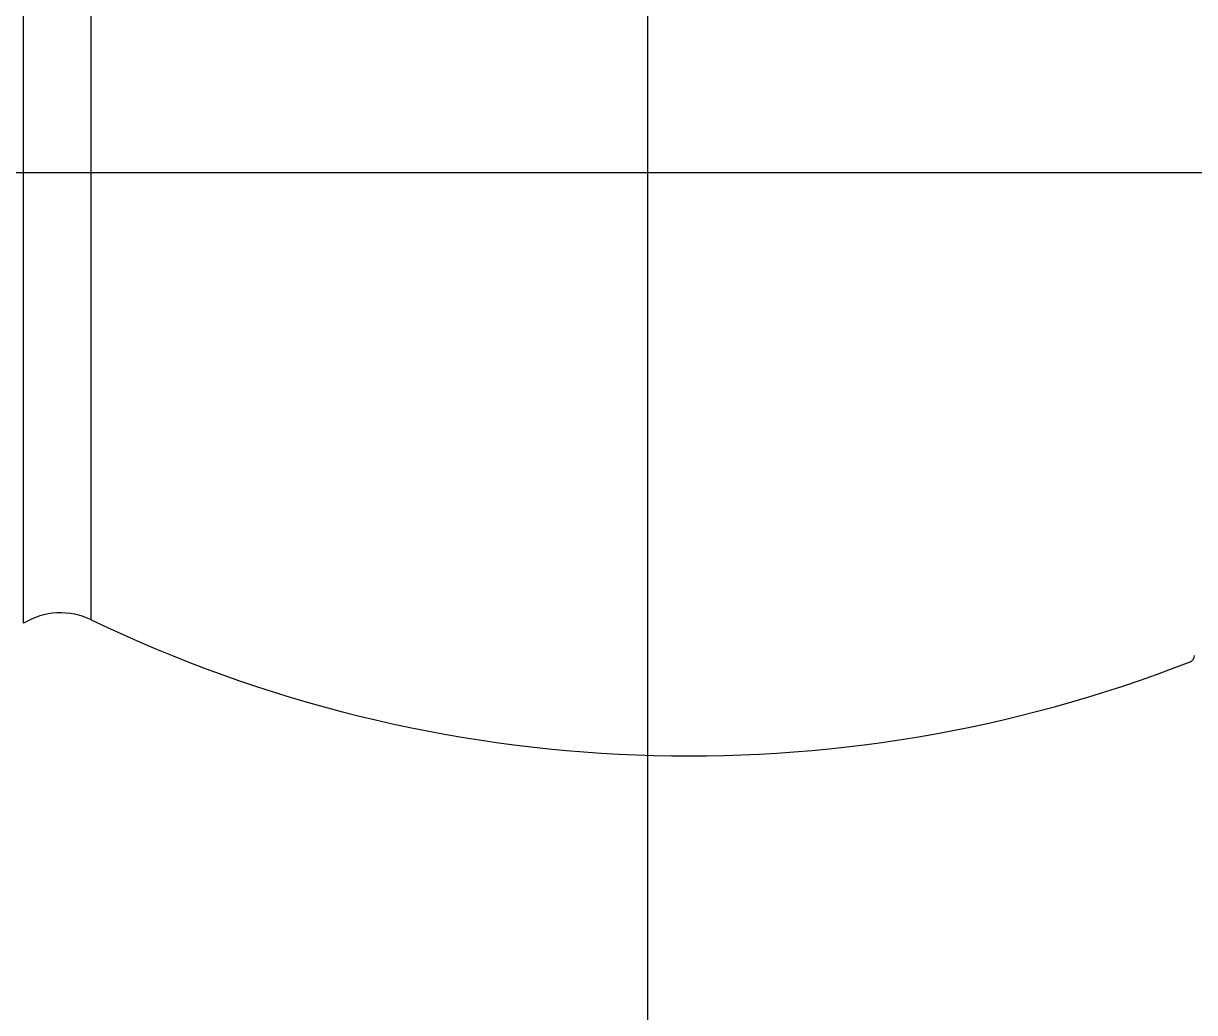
# Model space of a CAD drawing. Header units: millimetres. Extents: x 0 to 3800, y -67 to 2530.
# Drawn here: x 2315.9 to 2366.4, y 1440.9 to 1483.6 of the extents above; entities that cross this region are included whole.
import ezdxf
from ezdxf.lldxf.tags import DXFTag

# ---------------------------------------------------------------- set-up
doc = ezdxf.new("R2010")
doc.units = ezdxf.units.MM
doc.layers.add('내부선 및 부속', color=4, linetype='Continuous')
doc.layers.add('중심선', color=1, linetype='DASHED')
tags = doc.linetypes.add('DASHDOT', pattern=[70, 31, -13, 13, -13]).pattern_tags.tags
tags[10:11] = [DXFTag(74, 4), DXFTag(75, 0), DXFTag(340, '0'), DXFTag(46, 0.0), DXFTag(50, 0.0), DXFTag(44, 0.0), DXFTag(45, 0.0)]
tags[8:9] = [DXFTag(74, 4), DXFTag(75, 0), DXFTag(340, '0'), DXFTag(46, 0.0), DXFTag(50, 0.0), DXFTag(44, 0.0), DXFTag(45, 0.0)]
tags[6:7] = [DXFTag(74, 4), DXFTag(75, 0), DXFTag(340, '0'), DXFTag(46, 0.0), DXFTag(50, 0.0), DXFTag(44, 0.0), DXFTag(45, 0.0)]
tags[4:5] = [DXFTag(74, 4), DXFTag(75, 0), DXFTag(340, '0'), DXFTag(46, 0.0), DXFTag(50, 0.0), DXFTag(44, 0.0), DXFTag(45, 0.0)]
tags = doc.linetypes.add('DASHED', pattern=[25.72, 12.86, -12.86]).pattern_tags.tags
tags[6:7] = [DXFTag(74, 4), DXFTag(75, 0), DXFTag(340, '0'), DXFTag(46, 0.0), DXFTag(50, 0.0), DXFTag(44, 0.0), DXFTag(45, 0.0)]
tags[4:5] = [DXFTag(74, 4), DXFTag(75, 0), DXFTag(340, '0'), DXFTag(46, 0.0), DXFTag(50, 0.0), DXFTag(44, 0.0), DXFTag(45, 0.0)]

msp = doc.modelspace()

# ---------------------------------------------------------------- linework, layer by layer
at = {"layer": '내부선 및 부속', "linetype": 'Continuous'}
for p, q in [((2315.867, 1457.679), (2315.867, 1496.58)), ((2318.797, 1457.823), (2318.797, 1496.436))]:
    msp.add_line(p, q, dxfattribs=at)
for centre, radius, start, end in [((2317.465, 1455.046), 3.08, 64.3614, 121.2601), ((2344.598, 1511.58), 59.628, 244.36136, 291.25601), ((2366.104, 1456.295), 0.308, 291.256, 359.4489)]:
    msp.add_arc(centre, radius, start, end, dxfattribs=at)
at = {"layer": '중심선', "linetype": 'DASHDOT'}
for p, q in [((2342.801, 1688.209), (2342.801, 1421.979)), ((2414.89, 1477.129), (2177.271, 1477.129))]:
    msp.add_line(p, q, dxfattribs=at)

doc.saveas('drawing.dxf')
